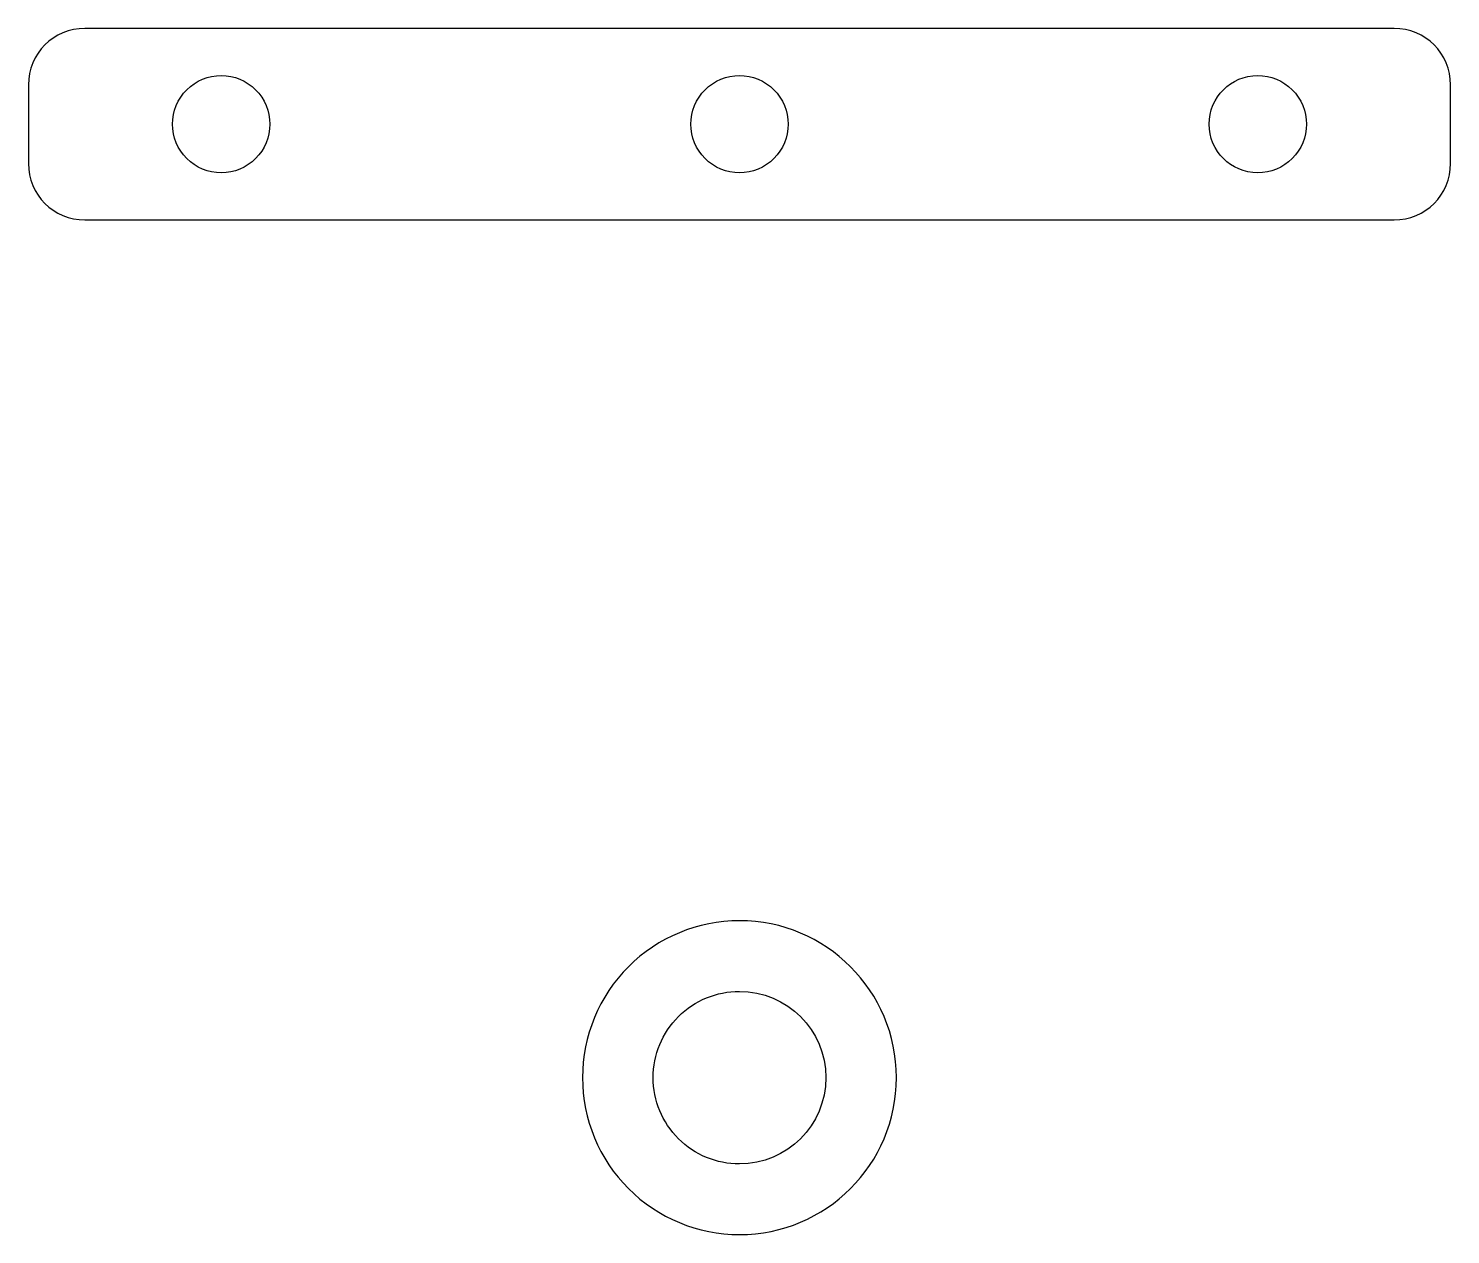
# Model space of a CAD drawing. Extents: x 1.7 to 92.3, y 20.5 to 97.4.
import ezdxf

# ---------------------------------------------------------------- set-up
doc = ezdxf.new("R2010")
doc.units = 0
doc.layers.add('Layer_1', color=7, linetype='CONTINUOUS')

msp = doc.modelspace()

# ---------------------------------------------------------------- linework, layer by layer
at = {"layer": 'Layer_1', "color": 7}
for points in [[(88.702596, 97.402641), (5.302519, 97.402641), (5.302519, 97.402641)], [(1.702738, 93.802861), (1.702738, 88.80265)], [(92.302892, 88.80265), (92.302892, 93.802861)], [(5.302519, 85.20287), (88.702596, 85.20287)]]:
    msp.add_lwpolyline(points, dxfattribs=at)
for points in [[(13.982609, 94.402824)], [(47.002816, 94.402824)], [(80.022506, 94.402824)], [(47.000231, 40.539963)], [(47.000231, 36.03998)]]:
    msp.add_lwpolyline(points, close=True, dxfattribs=at)
for points in [[(5.302519, 97.402641), (3.308115, 97.402641), (1.702738, 95.797264), (1.702738, 93.802861)], [(92.302892, 93.802861), (92.302892, 95.797264), (90.696999, 97.402641), (88.702596, 97.402641)], [(11.790508, 93.494855), (12.371888, 94.076235), (13.160414, 94.402843), (13.982609, 94.402824)], [(13.982609, 94.402824), (14.804804, 94.402843), (15.59333, 94.076235), (16.174709, 93.494855)], [(44.810715, 93.494855), (45.392095, 94.076235), (46.18062, 94.402843), (47.002816, 94.402824)], [(47.002816, 94.402824), (47.825011, 94.402842), (48.613536, 94.076234), (49.194915, 93.494854)], [(76.922952, 91.302754), (76.922913, 93.01469), (78.31057, 94.402578), (80.022506, 94.402824)], [(80.022506, 94.402824), (80.844701, 94.402842), (81.633226, 94.076234), (82.214605, 93.494854)], [(10.88254, 91.302754), (10.882521, 92.124949), (11.209128, 92.913475), (11.790508, 93.494855)], [(16.174709, 93.494855), (16.756089, 92.913475), (17.082697, 92.124949), (17.082678, 91.302754)], [(43.902746, 91.302754), (43.902727, 92.124949), (44.229335, 92.913475), (44.810715, 93.494855)], [(49.194915, 93.494854), (49.776295, 92.913474), (50.102902, 92.124949), (50.102883, 91.302754)], [(82.214605, 93.494854), (82.795985, 92.913474), (83.122592, 92.124949), (83.122573, 91.302754)], [(11.790509, 89.110655), (11.20913, 89.692034), (10.882522, 90.480559), (10.88254, 91.302754)], [(17.082678, 91.302754), (17.082696, 90.480559), (16.756088, 89.692034), (16.174708, 89.110655)], [(44.810716, 89.110655), (44.229336, 89.692034), (43.902728, 90.480559), (43.902746, 91.302754)], [(50.102883, 91.302754), (50.102901, 90.480559), (49.776293, 89.692035), (49.194914, 89.110656)], [(80.022506, 88.202687), (78.310571, 88.202933), (76.922915, 89.590819), (76.922952, 91.302754)], [(83.122573, 91.302754), (83.122591, 90.480559), (82.795984, 89.692035), (82.214604, 89.110656)], [(1.702738, 88.80265), (1.702738, 86.808245), (3.308115, 85.20287), (5.302519, 85.20287)], [(13.982609, 88.202687), (13.160414, 88.202668), (12.371889, 88.529276), (11.790509, 89.110655)], [(16.174708, 89.110655), (15.593329, 88.529276), (14.804804, 88.202668), (13.982609, 88.202687)], [(47.002816, 88.202687), (46.180621, 88.202668), (45.392096, 88.529275), (44.810716, 89.110655)], [(49.194914, 89.110656), (48.613535, 88.529276), (47.82501, 88.202669), (47.002816, 88.202687)], [(82.214604, 89.110656), (81.633225, 88.529276), (80.8447, 88.202669), (80.022506, 88.202687)], [(88.702596, 85.20287), (90.696999, 85.20287), (92.302892, 86.808245), (92.302892, 88.80265)], [(47.000231, 40.539963), (44.348009, 40.540075), (41.804376, 39.486569), (39.928923, 37.611213)], [(57.000137, 30.540057), (57.000085, 36.062831), (52.523005, 40.539911), (47.000231, 40.539963)], [(39.928923, 37.611213), (38.053471, 35.735858), (36.999834, 33.192279), (36.999809, 30.540057)], [(43.110887, 34.42925), (44.14243, 35.460696), (45.541477, 36.040096), (47.000231, 36.03998)], [(47.000231, 36.03998), (50.037737, 36.039938), (52.500111, 33.577563), (52.500154, 30.540057)], [(41.499792, 30.540057), (41.499812, 31.99881), (42.079344, 33.397804), (43.110887, 34.42925)], [(36.999809, 30.540057), (36.999834, 27.887835), (38.053471, 25.344256), (39.928923, 23.468901)], [(43.110887, 26.650864), (42.079344, 27.682311), (41.499812, 29.081304), (41.499792, 30.540057)], [(47.000231, 20.540151), (52.523005, 20.540203), (57.000085, 25.017283), (57.000137, 30.540057)], [(52.500154, 30.540057), (52.500111, 27.502551), (50.037737, 25.040177), (47.000231, 25.040134)], [(47.000231, 25.040134), (45.541477, 25.040018), (44.14243, 25.619418), (43.110887, 26.650864)], [(39.928923, 23.468901), (41.804376, 21.593545), (44.348009, 20.540039), (47.000231, 20.540151)]]:
    msp.add_open_spline(points, degree=3, dxfattribs=at)

doc.saveas('drawing.dxf')
